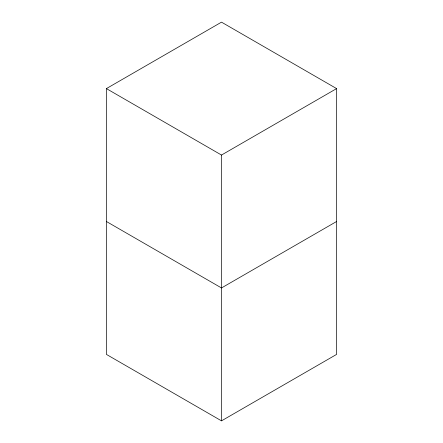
<?xml version="1.0" encoding="UTF-8"?>
<svg xmlns="http://www.w3.org/2000/svg" width="443" height="443" viewBox="0 0 443 443"><rect width="100%" height="100%" fill="white"/><g stroke="black" fill="none" stroke-linecap="round" stroke-linejoin="round"><path stroke-width="0.66" d="M106.403 88.6L221.5 22.15L336.597 88.6L336.597 354.4L221.5 420.85L106.403 354.4L106.403 88.6L221.5 155.05L336.597 88.6M336.597 221.5L221.5 287.95L106.403 221.5M221.5 155.05L221.5 420.85"/></g></svg>
